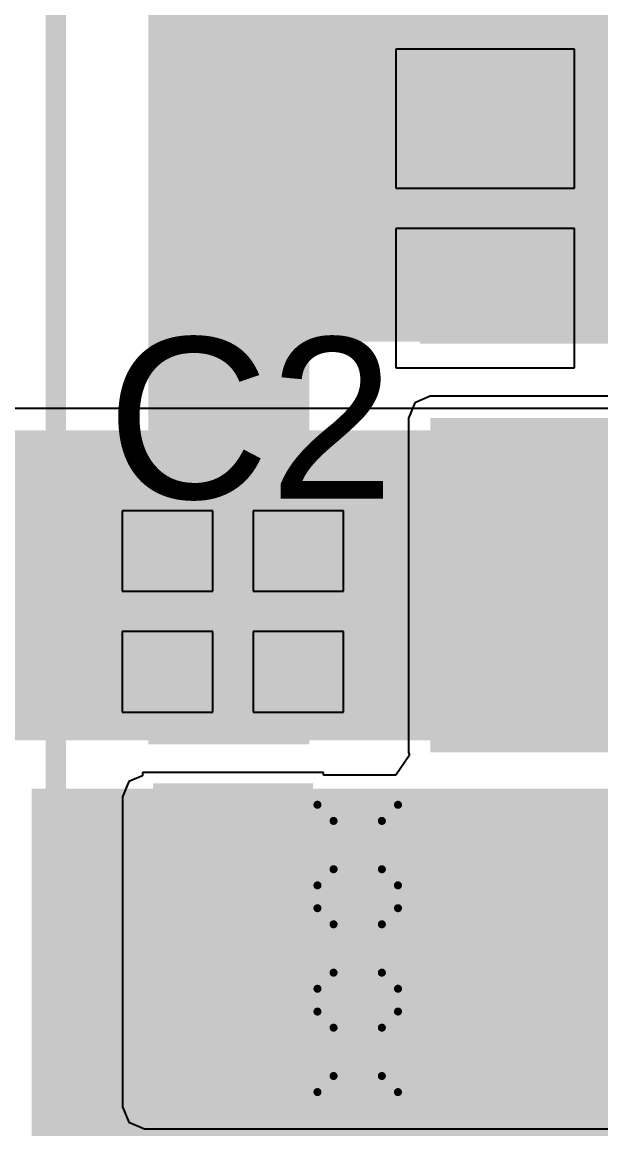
# Model space of a CAD drawing. Header units: inches. Extents: x -0.3 to 9.9, y -0.4 to 5.
# Drawn here: x 2.9736 to 3.1174, y 1.8255 to 2.1003 of the extents above; entities that cross this region are included whole.
import ezdxf

# ---------------------------------------------------------------- set-up
doc = ezdxf.new("R2010")
doc.units = ezdxf.units.IN
doc.header["$MEASUREMENT"] = 0
for name, color, linetype in [('Bottom Layer', 5, 'Continuous'), ('Bottom Solder', 6, 'Continuous'), ('Drill Drawing', 1, 'Continuous'), ('Top Layer', 1, 'Continuous'), ('Top Overlay', 2, 'Continuous'), ('Top Paste', 8, 'Continuous'), ('Top Solder', 216, 'Continuous'), ('Via Holes', 16, 'Continuous')]:
    doc.layers.add(name, color=color, linetype=linetype)
doc.styles.add('Arial', font='', dxfattribs={"height": 0.2})
doc.styles.get('Arial').set_extended_font_data('Arial')

# ---------------------------------------------------------------- blocks, each defined once
blk = doc.blocks.new('ZIO_101954_13')
at = {"layer": 'Top Overlay'}
blk.add_lwpolyline([(0.719, -1.74, 0.005, 0.005, 0), (0.719, 0.057, 0.005, 0.005, 0)], format="xyseb", dxfattribs=at)
blk = doc.blocks.new('SOT__223_59')
at = {"layer": 'Top Layer'}
for points in [[(-0.0748, 0.15945), (0.0748, 0.15945), (0.0748, 0.08071), (-0.0748, 0.08071)], [(-0.12008, -0.08071), (-0.06102, -0.08071), (-0.06102, -0.15945), (-0.12008, -0.15945)], [(-0.02953, -0.08071), (0.02953, -0.08071), (0.02953, -0.15945), (-0.02953, -0.15945)], [(0.06102, -0.08071), (0.12008, -0.08071), (0.12008, -0.15945), (0.06102, -0.15945)]]:
    blk.add_hatch(color=1, dxfattribs=at).paths.add_polyline_path(points)
at = {"layer": 'Top Paste'}
for points in [[(-0.0748, 0.15945), (0.0748, 0.15945), (0.0748, 0.08071), (-0.0748, 0.08071)], [(-0.12008, -0.08071), (-0.06102, -0.08071), (-0.06102, -0.15945), (-0.12008, -0.15945)], [(-0.02953, -0.08071), (0.02953, -0.08071), (0.02953, -0.15945), (-0.02953, -0.15945)], [(0.06102, -0.08071), (0.12008, -0.08071), (0.12008, -0.15945), (0.06102, -0.15945)]]:
    blk.add_hatch(color=8, dxfattribs=at).paths.add_polyline_path(points)
at = {"layer": 'Top Solder'}
for points in [[(-0.0788, 0.16345), (0.0788, 0.16345), (0.0788, 0.07671), (-0.0788, 0.07671)], [(-0.12408, -0.07671), (-0.05702, -0.07671), (-0.05702, -0.16345), (-0.12408, -0.16345)], [(-0.03353, -0.07671), (0.03353, -0.07671), (0.03353, -0.16345), (-0.03353, -0.16345)], [(0.05702, -0.07671), (0.12408, -0.07671), (0.12408, -0.16345), (0.05702, -0.16345)]]:
    blk.add_hatch(color=216, dxfattribs=at).paths.add_polyline_path(points)
at = {"layer": 'Top Overlay'}
for points in [[(-0.13, -0.072, 0.005, 0.005, 0), (-0.13, 0.071, 0.005, 0.005, 0)], [(0.13, 0.071, 0.005, 0.005, 0), (-0.13, 0.071, 0.005, 0.005, 0)], [(0.13, -0.072, 0.005, 0.005, 0), (0.13, 0.071, 0.005, 0.005, 0)], [(0.13, -0.072, 0.005, 0.005, 0), (-0.13, -0.072, 0.005, 0.005, 0)], [(-0.132, -0.126, 0.00787, 0.00787, 0), (-0.132, -0.116, 0.00787, 0.00787, 0)], [(-0.127, -0.121, 0.00787, 0.00787, 0), (-0.132, -0.116, 0.00787, 0.00787, 0)], [(-0.132, -0.126, 0.00787, 0.00787, 0), (-0.127, -0.121, 0.00787, 0.00787, 0)]]:
    blk.add_lwpolyline(points, format="xyseb", dxfattribs=at)
for points in [[(-0.13125, 0.071, 0.0025, 0.0025, 1), (-0.12875, 0.071, 0.0025, 0.0025, 1)], [(-0.13125, 0.071, 0.0025, 0.0025, 1), (-0.12875, 0.071, 0.0025, 0.0025, 1)], [(0.12875, 0.071, 0.0025, 0.0025, 1), (0.13125, 0.071, 0.0025, 0.0025, 1)], [(0.12875, 0.071, 0.0025, 0.0025, 1), (0.13125, 0.071, 0.0025, 0.0025, 1)], [(-0.13125, -0.072, 0.0025, 0.0025, 1), (-0.12875, -0.072, 0.0025, 0.0025, 1)], [(-0.13125, -0.072, 0.0025, 0.0025, 1), (-0.12875, -0.072, 0.0025, 0.0025, 1)], [(0.12875, -0.072, 0.0025, 0.0025, 1), (0.13125, -0.072, 0.0025, 0.0025, 1)], [(0.12875, -0.072, 0.0025, 0.0025, 1), (0.13125, -0.072, 0.0025, 0.0025, 1)], [(-0.13397, -0.116, 0.00394, 0.00394, 1), (-0.13003, -0.116, 0.00394, 0.00394, 1)], [(-0.13397, -0.116, 0.00394, 0.00394, 1), (-0.13003, -0.116, 0.00394, 0.00394, 1)], [(-0.12897, -0.121, 0.00394, 0.00394, 1), (-0.12503, -0.121, 0.00394, 0.00394, 1)], [(-0.12897, -0.121, 0.00394, 0.00394, 1), (-0.12503, -0.121, 0.00394, 0.00394, 1)], [(-0.13397, -0.126, 0.00394, 0.00394, 1), (-0.13003, -0.126, 0.00394, 0.00394, 1)], [(-0.13397, -0.126, 0.00394, 0.00394, 1), (-0.13003, -0.126, 0.00394, 0.00394, 1)]]:
    blk.add_lwpolyline(points, format="xyseb", close=True, dxfattribs=at)
blk = doc.blocks.new('C___0603_214')
at = {"layer": 'Top Layer'}
for points in [[(-0.015, 0.0175), (-0.015, -0.0175), (-0.045, -0.0175), (-0.045, 0.0175)], [(0.045, 0.0175), (0.045, -0.0175), (0.015, -0.0175), (0.015, 0.0175)]]:
    blk.add_hatch(color=1, dxfattribs=at).paths.add_polyline_path(points)
at = {"layer": 'Top Paste'}
for points in [[(-0.015, 0.0175), (-0.015, -0.0175), (-0.045, -0.0175), (-0.045, 0.0175)], [(0.045, 0.0175), (0.045, -0.0175), (0.015, -0.0175), (0.015, 0.0175)]]:
    blk.add_hatch(color=8, dxfattribs=at).paths.add_polyline_path(points)
at = {"layer": 'Top Solder'}
for points in [[(-0.01264, 0.01986), (-0.01264, -0.01986), (-0.04736, -0.01986), (-0.04736, 0.01986)], [(0.04736, 0.01986), (0.04736, -0.01986), (0.01264, -0.01986), (0.01264, 0.01986)]]:
    blk.add_hatch(color=216, dxfattribs=at).paths.add_polyline_path(points)
at = {"layer": 'Top Overlay'}
for points in [[(-0.049, -0.021, 0.005, 0.005, 0), (-0.049, 0.021, 0.005, 0.005, 0)], [(-0.018, 0.021, 0.005, 0.005, 0), (-0.049, 0.021, 0.005, 0.005, 0)], [(0.049, 0.021, 0.005, 0.005, 0), (0.018, 0.021, 0.005, 0.005, 0)], [(0.049, -0.021, 0.005, 0.005, 0), (0.049, 0.021, 0.005, 0.005, 0)], [(-0.018, -0.021, 0.005, 0.005, 0), (-0.049, -0.021, 0.005, 0.005, 0)], [(0.049, -0.021, 0.005, 0.005, 0), (0.018, -0.021, 0.005, 0.005, 0)]]:
    blk.add_lwpolyline(points, format="xyseb", dxfattribs=at)
for points in [[(-0.05025, 0.021, 0.0025, 0.0025, 1), (-0.04775, 0.021, 0.0025, 0.0025, 1)], [(-0.05025, 0.021, 0.0025, 0.0025, 1), (-0.04775, 0.021, 0.0025, 0.0025, 1)], [(-0.01925, 0.021, 0.0025, 0.0025, 1), (-0.01675, 0.021, 0.0025, 0.0025, 1)], [(0.01675, 0.021, 0.0025, 0.0025, 1), (0.01925, 0.021, 0.0025, 0.0025, 1)], [(0.04775, 0.021, 0.0025, 0.0025, 1), (0.05025, 0.021, 0.0025, 0.0025, 1)], [(0.04775, 0.021, 0.0025, 0.0025, 1), (0.05025, 0.021, 0.0025, 0.0025, 1)], [(-0.05025, -0.021, 0.0025, 0.0025, 1), (-0.04775, -0.021, 0.0025, 0.0025, 1)], [(-0.05025, -0.021, 0.0025, 0.0025, 1), (-0.04775, -0.021, 0.0025, 0.0025, 1)], [(-0.01925, -0.021, 0.0025, 0.0025, 1), (-0.01675, -0.021, 0.0025, 0.0025, 1)], [(0.01675, -0.021, 0.0025, 0.0025, 1), (0.01925, -0.021, 0.0025, 0.0025, 1)], [(0.04775, -0.021, 0.0025, 0.0025, 1), (0.05025, -0.021, 0.0025, 0.0025, 1)], [(0.04775, -0.021, 0.0025, 0.0025, 1), (0.05025, -0.021, 0.0025, 0.0025, 1)]]:
    blk.add_lwpolyline(points, format="xyseb", close=True, dxfattribs=at)
blk = doc.blocks.new('C___0603_215')
at = {"layer": 'Top Layer'}
for points in [[(-0.015, 0.0175), (-0.015, -0.0175), (-0.045, -0.0175), (-0.045, 0.0175)], [(0.045, 0.0175), (0.045, -0.0175), (0.015, -0.0175), (0.015, 0.0175)]]:
    blk.add_hatch(color=1, dxfattribs=at).paths.add_polyline_path(points)
at = {"layer": 'Top Paste'}
for points in [[(-0.015, 0.0175), (-0.015, -0.0175), (-0.045, -0.0175), (-0.045, 0.0175)], [(0.045, 0.0175), (0.045, -0.0175), (0.015, -0.0175), (0.015, 0.0175)]]:
    blk.add_hatch(color=8, dxfattribs=at).paths.add_polyline_path(points)
at = {"layer": 'Top Solder'}
for points in [[(-0.01264, 0.01986), (-0.01264, -0.01986), (-0.04736, -0.01986), (-0.04736, 0.01986)], [(0.04736, 0.01986), (0.04736, -0.01986), (0.01264, -0.01986), (0.01264, 0.01986)]]:
    blk.add_hatch(color=216, dxfattribs=at).paths.add_polyline_path(points)
at = {"layer": 'Top Overlay'}
for points in [[(-0.049, 0.021, 0.005, 0.005, 0), (-0.018, 0.021, 0.005, 0.005, 0)], [(-0.049, 0.021, 0.005, 0.005, 0), (-0.049, -0.021, 0.005, 0.005, 0)], [(0.018, 0.021, 0.005, 0.005, 0), (0.049, 0.021, 0.005, 0.005, 0)], [(0.049, 0.021, 0.005, 0.005, 0), (0.049, -0.021, 0.005, 0.005, 0)], [(-0.049, -0.021, 0.005, 0.005, 0), (-0.018, -0.021, 0.005, 0.005, 0)], [(0.018, -0.021, 0.005, 0.005, 0), (0.049, -0.021, 0.005, 0.005, 0)]]:
    blk.add_lwpolyline(points, format="xyseb", dxfattribs=at)
for points in [[(-0.05025, 0.021, 0.0025, 0.0025, 1), (-0.04775, 0.021, 0.0025, 0.0025, 1)], [(-0.05025, 0.021, 0.0025, 0.0025, 1), (-0.04775, 0.021, 0.0025, 0.0025, 1)], [(-0.01925, 0.021, 0.0025, 0.0025, 1), (-0.01675, 0.021, 0.0025, 0.0025, 1)], [(0.01675, 0.021, 0.0025, 0.0025, 1), (0.01925, 0.021, 0.0025, 0.0025, 1)], [(0.04775, 0.021, 0.0025, 0.0025, 1), (0.05025, 0.021, 0.0025, 0.0025, 1)], [(0.04775, 0.021, 0.0025, 0.0025, 1), (0.05025, 0.021, 0.0025, 0.0025, 1)], [(-0.05025, -0.021, 0.0025, 0.0025, 1), (-0.04775, -0.021, 0.0025, 0.0025, 1)], [(-0.05025, -0.021, 0.0025, 0.0025, 1), (-0.04775, -0.021, 0.0025, 0.0025, 1)], [(-0.01925, -0.021, 0.0025, 0.0025, 1), (-0.01675, -0.021, 0.0025, 0.0025, 1)], [(0.01675, -0.021, 0.0025, 0.0025, 1), (0.01925, -0.021, 0.0025, 0.0025, 1)], [(0.04775, -0.021, 0.0025, 0.0025, 1), (0.05025, -0.021, 0.0025, 0.0025, 1)], [(0.04775, -0.021, 0.0025, 0.0025, 1), (0.05025, -0.021, 0.0025, 0.0025, 1)]]:
    blk.add_lwpolyline(points, format="xyseb", close=True, dxfattribs=at)

msp = doc.modelspace()

# ---------------------------------------------------------------- hatches: boundary and pattern name
at = {"layer": 'Bottom Layer'}
for points in [[(2.79, 1.922), (3.247, 1.922), (3.247, 1.999), (2.79, 1.999)], [(2.976, 1.802), (3.31, 1.802), (3.31, 1.91), (2.976, 1.91)]]:
    msp.add_hatch(color=5, dxfattribs=at).paths.add_polyline_path(points)
h = msp.add_hatch(color=5, dxfattribs=at)
edge = h.paths.add_edge_path()
edge.add_arc((3.057, 1.896), 0.01181, 0, 360)
h = msp.add_hatch(color=5, dxfattribs=at)
edge = h.paths.add_edge_path()
edge.add_arc((3.057, 1.87033), 0.01181, 0, 360)
h = msp.add_hatch(color=5, dxfattribs=at)
edge = h.paths.add_edge_path()
edge.add_arc((3.057, 1.84467), 0.01181, 0, 360)
at = {"layer": 'Bottom Solder'}
h = msp.add_hatch(color=6, dxfattribs=at)
edge = h.paths.add_edge_path()
edge.add_arc((3.057, 1.896), 0.00591, 0, 360)
h = msp.add_hatch(color=6, dxfattribs=at)
edge = h.paths.add_edge_path()
edge.add_arc((3.057, 1.87033), 0.00591, 0, 360)
h = msp.add_hatch(color=6, dxfattribs=at)
edge = h.paths.add_edge_path()
edge.add_arc((3.057, 1.84467), 0.00591, 0, 360)
at = {"layer": 'Top Layer'}
for points in [[(3.018, 2.054), (3.57582, 2.054), (3.57582, 2.57695), (3.018, 2.57695)], [(3.045, 1.921), (3.045, 2.189), (3.00495, 2.189), (3.00495, 1.921)], [(3.303, 2.05895), (3.03082, 2.05895), (3.03082, 2.02095), (3.303, 2.02095)], [(3.075, 1.919), (3.321, 1.919), (3.321, 2.002), (3.075, 2.002)], [(3.004, 1.831), (3.253, 1.831), (3.253, 1.90795), (3.004, 1.90795)]]:
    msp.add_hatch(color=1, dxfattribs=at).paths.add_polyline_path(points)
h = msp.add_hatch(color=1, dxfattribs=at)
edge = h.paths.add_edge_path()
edge.add_arc((3.057, 1.896), 0.01181, 0, 360)
h = msp.add_hatch(color=1, dxfattribs=at)
edge = h.paths.add_edge_path()
edge.add_arc((3.057, 1.87033), 0.01181, 0, 360)
h = msp.add_hatch(color=1, dxfattribs=at)
edge = h.paths.add_edge_path()
edge.add_arc((3.057, 1.84467), 0.01181, 0, 360)
at = {"layer": 'Top Solder'}
h = msp.add_hatch(color=216, dxfattribs=at)
edge = h.paths.add_edge_path()
edge.add_arc((3.057, 1.896), 0.00591, 0, 360)
h = msp.add_hatch(color=216, dxfattribs=at)
edge = h.paths.add_edge_path()
edge.add_arc((3.057, 1.87033), 0.00591, 0, 360)
h = msp.add_hatch(color=216, dxfattribs=at)
edge = h.paths.add_edge_path()
edge.add_arc((3.057, 1.84467), 0.00591, 0, 360)
at = {"layer": 'Via Holes'}
h = msp.add_hatch(color=7, dxfattribs=at)
edge = h.paths.add_edge_path()
edge.add_arc((3.057, 1.896), 0.00591, 0, 360)
h = msp.add_hatch(color=7, dxfattribs=at)
edge = h.paths.add_edge_path()
edge.add_arc((3.057, 1.87033), 0.00591, 0, 360)
h = msp.add_hatch(color=7, dxfattribs=at)
edge = h.paths.add_edge_path()
edge.add_arc((3.057, 1.84467), 0.00591, 0, 360)

# ---------------------------------------------------------------- linework, layer by layer
at = {"layer": 'Bottom Layer'}
msp.add_line((3.247, 2.00441), (2.79, 2.00441), dxfattribs=at)
msp.add_lwpolyline([(2.996, 1.522, 0.04, 0.04, 0), (2.996, 1.837, 0.04, 0.04, 0)], format="xyseb", dxfattribs=at)
msp.add_lwpolyline([(2.986, 1.837, 0.02, 0.02, 1), (3.006, 1.837, 0.02, 0.02, 1)], format="xyseb", close=True, dxfattribs=at)
at = {"layer": 'Drill Drawing'}
for points in [[(3.047, 1.906, 0.002, 0.002, 0), (3.067, 1.906, 0.002, 0.002, 0)], [(3.047, 1.886, 0.002, 0.002, 0), (3.047, 1.906, 0.002, 0.002, 0)], [(3.067, 1.886, 0.002, 0.002, 0), (3.067, 1.906, 0.002, 0.002, 0)], [(3.051, 1.902, 0.002, 0.002, 0), (3.063, 1.902, 0.002, 0.002, 0)], [(3.051, 1.89, 0.002, 0.002, 0), (3.051, 1.902, 0.002, 0.002, 0)], [(3.063, 1.89, 0.002, 0.002, 0), (3.063, 1.902, 0.002, 0.002, 0)], [(3.051, 1.89, 0.002, 0.002, 0), (3.063, 1.89, 0.002, 0.002, 0)], [(3.047, 1.886, 0.002, 0.002, 0), (3.067, 1.886, 0.002, 0.002, 0)], [(3.047, 1.88033, 0.002, 0.002, 0), (3.067, 1.88033, 0.002, 0.002, 0)], [(3.047, 1.86033, 0.002, 0.002, 0), (3.047, 1.88033, 0.002, 0.002, 0)], [(3.067, 1.86033, 0.002, 0.002, 0), (3.067, 1.88033, 0.002, 0.002, 0)], [(3.051, 1.87633, 0.002, 0.002, 0), (3.063, 1.87633, 0.002, 0.002, 0)], [(3.051, 1.86433, 0.002, 0.002, 0), (3.051, 1.87633, 0.002, 0.002, 0)], [(3.063, 1.86433, 0.002, 0.002, 0), (3.063, 1.87633, 0.002, 0.002, 0)], [(3.051, 1.86433, 0.002, 0.002, 0), (3.063, 1.86433, 0.002, 0.002, 0)], [(3.047, 1.86033, 0.002, 0.002, 0), (3.067, 1.86033, 0.002, 0.002, 0)], [(3.047, 1.85467, 0.002, 0.002, 0), (3.067, 1.85467, 0.002, 0.002, 0)], [(3.047, 1.83467, 0.002, 0.002, 0), (3.047, 1.85467, 0.002, 0.002, 0)], [(3.067, 1.83467, 0.002, 0.002, 0), (3.067, 1.85467, 0.002, 0.002, 0)], [(3.051, 1.85067, 0.002, 0.002, 0), (3.063, 1.85067, 0.002, 0.002, 0)], [(3.051, 1.83867, 0.002, 0.002, 0), (3.051, 1.85067, 0.002, 0.002, 0)], [(3.063, 1.83867, 0.002, 0.002, 0), (3.063, 1.85067, 0.002, 0.002, 0)], [(3.051, 1.83867, 0.002, 0.002, 0), (3.063, 1.83867, 0.002, 0.002, 0)], [(3.047, 1.83467, 0.002, 0.002, 0), (3.067, 1.83467, 0.002, 0.002, 0)]]:
    msp.add_lwpolyline(points, format="xyseb", dxfattribs=at)
for points in [[(3.0465, 1.906, 0.001, 0.001, 1), (3.0475, 1.906, 0.001, 0.001, 1)], [(3.0465, 1.906, 0.001, 0.001, 1), (3.0475, 1.906, 0.001, 0.001, 1)], [(3.0665, 1.906, 0.001, 0.001, 1), (3.0675, 1.906, 0.001, 0.001, 1)], [(3.0665, 1.906, 0.001, 0.001, 1), (3.0675, 1.906, 0.001, 0.001, 1)], [(3.0505, 1.902, 0.001, 0.001, 1), (3.0515, 1.902, 0.001, 0.001, 1)], [(3.0505, 1.902, 0.001, 0.001, 1), (3.0515, 1.902, 0.001, 0.001, 1)], [(3.0625, 1.902, 0.001, 0.001, 1), (3.0635, 1.902, 0.001, 0.001, 1)], [(3.0625, 1.902, 0.001, 0.001, 1), (3.0635, 1.902, 0.001, 0.001, 1)], [(3.0505, 1.89, 0.001, 0.001, 1), (3.0515, 1.89, 0.001, 0.001, 1)], [(3.0505, 1.89, 0.001, 0.001, 1), (3.0515, 1.89, 0.001, 0.001, 1)], [(3.0625, 1.89, 0.001, 0.001, 1), (3.0635, 1.89, 0.001, 0.001, 1)], [(3.0625, 1.89, 0.001, 0.001, 1), (3.0635, 1.89, 0.001, 0.001, 1)], [(3.0465, 1.886, 0.001, 0.001, 1), (3.0475, 1.886, 0.001, 0.001, 1)], [(3.0465, 1.886, 0.001, 0.001, 1), (3.0475, 1.886, 0.001, 0.001, 1)], [(3.0665, 1.886, 0.001, 0.001, 1), (3.0675, 1.886, 0.001, 0.001, 1)], [(3.0665, 1.886, 0.001, 0.001, 1), (3.0675, 1.886, 0.001, 0.001, 1)], [(3.0465, 1.88033, 0.001, 0.001, 1), (3.0475, 1.88033, 0.001, 0.001, 1)], [(3.0465, 1.88033, 0.001, 0.001, 1), (3.0475, 1.88033, 0.001, 0.001, 1)], [(3.0665, 1.88033, 0.001, 0.001, 1), (3.0675, 1.88033, 0.001, 0.001, 1)], [(3.0665, 1.88033, 0.001, 0.001, 1), (3.0675, 1.88033, 0.001, 0.001, 1)], [(3.0505, 1.87633, 0.001, 0.001, 1), (3.0515, 1.87633, 0.001, 0.001, 1)], [(3.0505, 1.87633, 0.001, 0.001, 1), (3.0515, 1.87633, 0.001, 0.001, 1)], [(3.0625, 1.87633, 0.001, 0.001, 1), (3.0635, 1.87633, 0.001, 0.001, 1)], [(3.0625, 1.87633, 0.001, 0.001, 1), (3.0635, 1.87633, 0.001, 0.001, 1)], [(3.0505, 1.86433, 0.001, 0.001, 1), (3.0515, 1.86433, 0.001, 0.001, 1)], [(3.0505, 1.86433, 0.001, 0.001, 1), (3.0515, 1.86433, 0.001, 0.001, 1)], [(3.0625, 1.86433, 0.001, 0.001, 1), (3.0635, 1.86433, 0.001, 0.001, 1)], [(3.0625, 1.86433, 0.001, 0.001, 1), (3.0635, 1.86433, 0.001, 0.001, 1)], [(3.0465, 1.86033, 0.001, 0.001, 1), (3.0475, 1.86033, 0.001, 0.001, 1)], [(3.0465, 1.86033, 0.001, 0.001, 1), (3.0475, 1.86033, 0.001, 0.001, 1)], [(3.0665, 1.86033, 0.001, 0.001, 1), (3.0675, 1.86033, 0.001, 0.001, 1)], [(3.0665, 1.86033, 0.001, 0.001, 1), (3.0675, 1.86033, 0.001, 0.001, 1)], [(3.0465, 1.85467, 0.001, 0.001, 1), (3.0475, 1.85467, 0.001, 0.001, 1)], [(3.0465, 1.85467, 0.001, 0.001, 1), (3.0475, 1.85467, 0.001, 0.001, 1)], [(3.0665, 1.85467, 0.001, 0.001, 1), (3.0675, 1.85467, 0.001, 0.001, 1)], [(3.0665, 1.85467, 0.001, 0.001, 1), (3.0675, 1.85467, 0.001, 0.001, 1)], [(3.0505, 1.85067, 0.001, 0.001, 1), (3.0515, 1.85067, 0.001, 0.001, 1)], [(3.0505, 1.85067, 0.001, 0.001, 1), (3.0515, 1.85067, 0.001, 0.001, 1)], [(3.0625, 1.85067, 0.001, 0.001, 1), (3.0635, 1.85067, 0.001, 0.001, 1)], [(3.0625, 1.85067, 0.001, 0.001, 1), (3.0635, 1.85067, 0.001, 0.001, 1)], [(3.0505, 1.83867, 0.001, 0.001, 1), (3.0515, 1.83867, 0.001, 0.001, 1)], [(3.0505, 1.83867, 0.001, 0.001, 1), (3.0515, 1.83867, 0.001, 0.001, 1)], [(3.0625, 1.83867, 0.001, 0.001, 1), (3.0635, 1.83867, 0.001, 0.001, 1)], [(3.0625, 1.83867, 0.001, 0.001, 1), (3.0635, 1.83867, 0.001, 0.001, 1)], [(3.0465, 1.83467, 0.001, 0.001, 1), (3.0475, 1.83467, 0.001, 0.001, 1)], [(3.0465, 1.83467, 0.001, 0.001, 1), (3.0475, 1.83467, 0.001, 0.001, 1)], [(3.0665, 1.83467, 0.001, 0.001, 1), (3.0675, 1.83467, 0.001, 0.001, 1)], [(3.0665, 1.83467, 0.001, 0.001, 1), (3.0675, 1.83467, 0.001, 0.001, 1)]]:
    msp.add_lwpolyline(points, format="xyseb", close=True, dxfattribs=at)
at = {"layer": 'Top Layer'}
for p, q in [((3.11082, 2.09358), (3.06645, 2.09358)), ((3.06645, 2.09358), (3.06645, 2.05905)), ((3.11082, 2.05905), (3.11082, 2.09358)), ((3.06645, 2.05905), (3.11082, 2.05905)), ((3.11082, 2.04905), (3.06645, 2.04905)), ((3.06645, 2.04905), (3.06645, 2.01452)), ((3.11082, 2.01452), (3.11082, 2.04905)), ((3.06645, 2.01452), (3.11082, 2.01452)), ((3.07117, 2.00583), (3.06959, 2.002)), ((3.075, 2.00741), (3.07117, 2.00583)), ((3.31161, 2.00741), (3.075, 2.00741)), ((3.06959, 2.002), (3.06959, 1.919)), ((3.021, 1.979), (2.9985, 1.979)), ((2.9985, 1.979), (2.9985, 1.959)), ((3.021, 1.959), (3.021, 1.979)), ((3.0535, 1.979), (3.031, 1.979)), ((3.031, 1.979), (3.031, 1.959)), ((3.0535, 1.959), (3.0535, 1.979)), ((2.9985, 1.959), (3.021, 1.959)), ((3.031, 1.959), (3.0535, 1.959)), ((3.021, 1.949), (2.9985, 1.949)), ((2.9985, 1.949), (2.9985, 1.929)), ((3.021, 1.929), (3.021, 1.949)), ((3.0535, 1.949), (3.031, 1.949)), ((3.031, 1.949), (3.031, 1.929)), ((3.0535, 1.929), (3.0535, 1.949)), ((2.9985, 1.929), (3.021, 1.929)), ((3.031, 1.929), (3.0535, 1.929)), ((3.06985, 1.91836), (3.06651, 1.91336)), ((3.06959, 1.919), (3.06985, 1.91836)), ((3.0035, 1.91315), (3.00017, 1.91178)), ((3.0485, 1.914), (3.0035, 1.914)), ((3.0035, 1.914), (3.0035, 1.91315)), ((3.0485, 1.91336), (3.0485, 1.914)), ((3.06651, 1.91336), (3.0485, 1.91336)), ((3.00017, 1.91178), (2.99859, 1.90795)), ((2.99859, 1.90795), (2.99859, 1.831)), ((2.99859, 1.831), (3.00017, 1.82717)), ((3.00017, 1.82717), (3.004, 1.82559)), ((3.004, 1.82559), (3.253, 1.82559))]:
    msp.add_line(p, q, dxfattribs=at)

# ---------------------------------------------------------------- block references
msp.add_blockref('ZIO_101954_13', (2.263, 2.113))
for name, p, rotation in [('SOT__223_59', (3.2359, 1.9635), 270), ('C___0603_214', (3.026, 1.924), 270), ('C___0603_215', (3.026, 1.817), 90)]:
    msp.add_blockref(name, p, dxfattribs=dict(rotation=rotation))

# ---------------------------------------------------------------- texts
at = {"layer": 'Top Overlay', "style": 'Arial'}
msp.add_text('C2', height=0.04, dxfattribs=at).set_placement((2.99468, 1.98201))

doc.saveas('drawing.dxf')
